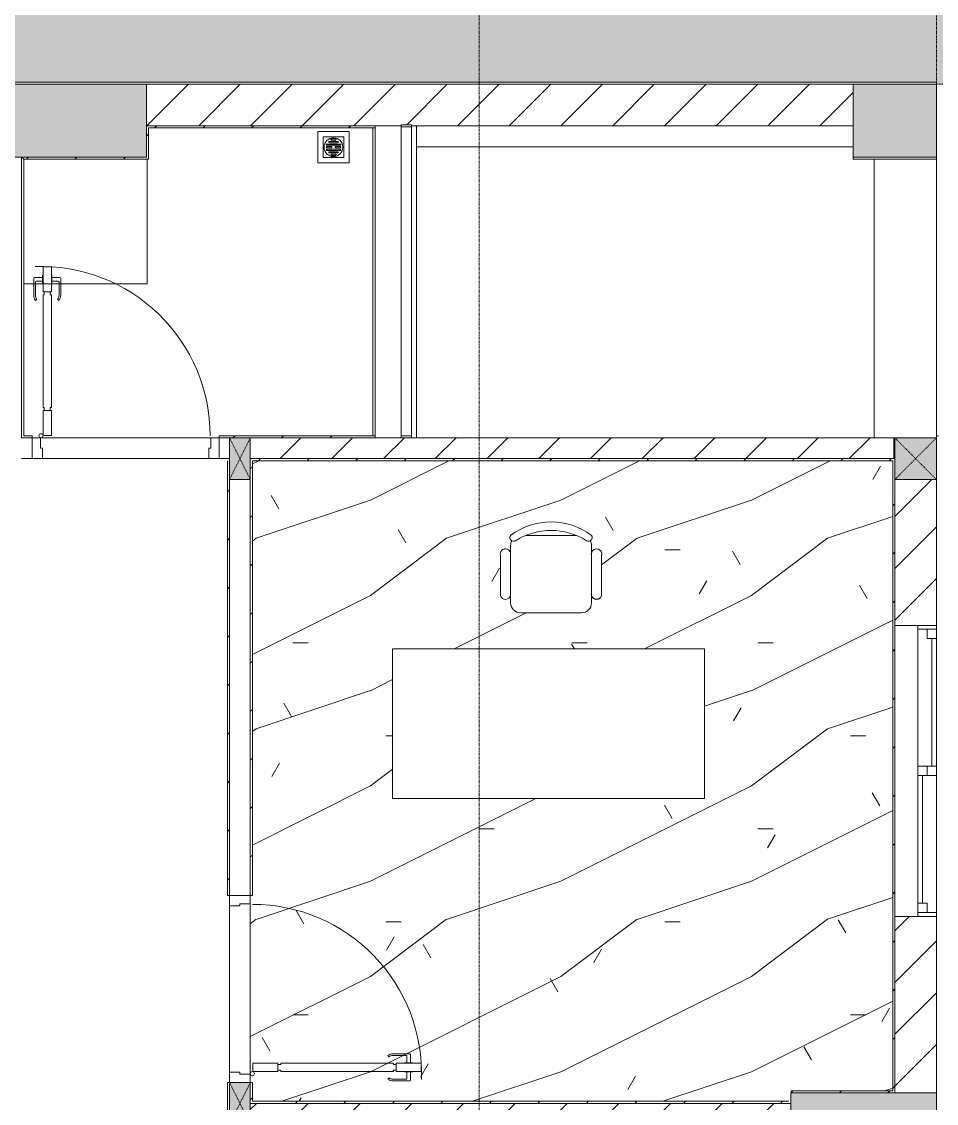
# Model space of a CAD drawing. Header units: millimetres. Extents: x 5357 to 259384, y -16348 to 109893.
# Drawn here: x 50553 to 54953, y 73337 to 78538 of the extents above; entities that cross this region are included whole.
import ezdxf

# ---------------------------------------------------------------- set-up
doc = ezdxf.new("R2010")
doc.units = ezdxf.units.MM
doc.linetypes.add('Dash', pattern=[6, 3, -3])
doc.linetypes.add('Grid Line', pattern=[22.225, 12.7, -3.175, 3.175, -3.175])
for name, color, linetype, lineweight in [('0-1', 7, 'Continuous', 5), ('A-DETL-GENF-1', 53, 'Continuous', 9), ('A-DOOR-1', 254, 'Continuous', 9), ('A-DOOR-2', 53, 'Continuous', 9), ('A-FLOR-1', 53, 'Continuous', 9), ('A-FLOR-HRAL-1', 254, 'Continuous', 9), ('A-FLOR-HRAL-2', 53, 'Continuous', 9), ('A-FLOR-PATT', 8, 'Continuous', 9), ('A-FLOR-PATT-1', 10, 'Continuous', 9), ('A-GLAZ', 151, 'Continuous', 9), ('A-WALL', 113, 'Continuous', 9), ('A-WALL-1', 9, 'Continuous', 18), ('A-WALL-2', 53, 'Continuous', 9), ('A-WALL-3', 113, 'Continuous', 18), ('A-WALL-PATT', 111, 'Continuous', 9), ('A-WALL-PATT-1', 10, 'Continuous', 9), ('A-WALL-PATT-2', 53, 'Continuous', 9), ('G-IMPT-1', 254, 'Continuous', 9), ('I-FURN', 30, 'Continuous', 9), ('I-FURN-1', 254, 'Continuous', 9), ('I-WALL-1', 9, 'Continuous', 18), ('I-WALL-3', 2, 'Continuous', 18), ('M-EQPM', 50, 'Continuous', 9), ('S-BEAM-1', 53, 'Continuous', 9), ('S-COLS', 52, 'Continuous', 9), ('S-COLS-1', 253, 'Continuous', 5), ('S-COLS-2', 9, 'Continuous', 18), ('S-COLS-3', 53, 'Continuous', 9), ('S-COLS-4', 254, 'Continuous', 9), ('S-COLS-5', 52, 'Continuous', 18), ('S-COLS-6', 52, 'Dash', 9), ('S-COLS-HDLN', 52, 'Dash', 9), ('S-COLS-HDLN-1', 53, 'Dash', 9), ('S-GRID-1', 1, 'Grid Line', 9)]:
    doc.layers.add(name, color=color, linetype=linetype, lineweight=lineweight)
pattern_1 = [(45, (0, 0), (-116.67262, 116.67262), [])]
pattern_2 = [(45, (0, 0), (-124.4508, 124.4508), [])]

# ---------------------------------------------------------------- blocks, each defined once
blk = doc.blocks.new('NCV_TKTC_KET CAU_rvt-1-TKCS_MB CẢNH QUAN CÂY XANH')
at = {"layer": 'S-COLS-1'}
for points in [[(50748.4, 77886.9), (51152.5, 77886.9), (51152.5, 78236.9), (50452.5, 78236.9), (50452.5, 77886.9)], [(54552.6, 77886.9), (54952.6, 77886.9), (54952.6, 78236.9), (54552.6, 78236.9)]]:
    blk.add_hatch(color=256, dxfattribs=at).paths.add_polyline_path(points)
h = blk.add_hatch(color=256, dxfattribs=at)
h.paths.add_polyline_path([(54927.6, 73036.9), (54952.6, 73036.9), (54952.6, 73386.9), (54252.6, 73386.9), (54252.6, 73036.9), (54877.6, 73036.9)])
h.paths.add_polyline_path([(54927.6, 73181.9), (54877.6, 73181.9), (54877.6, 73191.9), (54927.6, 73191.9)])
at = {"layer": 'A-FLOR-1'}
blk.add_line((54752.6, 76536.9), (54747.5, 76536.9), dxfattribs=at)
at = {"layer": 'S-BEAM-1'}
for p, q in [((52452.6, 77936.9), (54552.6, 77936.9)), ((54652.6, 77876.9), (54652.6, 76536.9))]:
    blk.add_line(p, q, dxfattribs=at)
at = {"layer": 'S-COLS-2'}
for p, q in [((51152.5, 78236.9), (50452.5, 78236.9)), ((51152.5, 77886.9), (51152.5, 78236.9)), ((54552.6, 78236.9), (54552.6, 77886.9)), ((54952.6, 78236.9), (54552.6, 78236.9)), ((54952.6, 77886.9), (54952.6, 78236.9)), ((50452.5, 77886.9), (51152.5, 77886.9)), ((54552.6, 77886.9), (54952.6, 77886.9)), ((54252.6, 73386.9), (54252.6, 73036.9)), ((54952.6, 73386.9), (54252.6, 73386.9)), ((54952.6, 73036.9), (54952.6, 73386.9))]:
    blk.add_line(p, q, dxfattribs=at)
blk = doc.blocks.new('Railing - Railing-911452-TKCS_MB CẢNH QUAN CÂY XANH')
at = {"layer": 'A-FLOR-HRAL-2'}
for p, q in [((29334.1, 68766.2), (29334.1, 67286.2)), ((27654.1, 68616.2), (27644.1, 68626.2)), ((27644.1, 68626.2), (27644.1, 67286.2)), ((27654.1, 67286.2), (27654.1, 68616.2))]:
    blk.add_line(p, q, dxfattribs=at)
blk = doc.blocks.new('DOOR_CW_01 CANH MO-PANEL KINH - DIW_01-900x2200-CỬA GỖ VÂN LAMINATE-553375-TKCS_MB CẢNH QUAN CÂY XANH')
at = {"layer": 'A-DETL-GENF-1'}
for p, q in [((-397, -182), (-397, -62)), ((-397, -62), (-357, -62)), ((-357, -62), (-357, -182)), ((-357, -182), (-397, -182)), ((-397, -196), (-391, -196)), ((-397, -738), (-397, -196)), ((-391, -196), (-391, -182)), ((-391, -182), (-363, -182)), ((-363, -182), (-363, -196)), ((-357, -196), (-363, -196)), ((-357, -196), (-357, -738)), ((-433.9, -711.2), (-427.3, -715.8)), ((-320.1, -711.2), (-326.7, -715.8)), ((-442, -737), (-442, -816.5)), ((-434, -799.5), (-434, -737)), ((-397, -738), (-391, -738)), ((-357, -752), (-397, -752)), ((-397, -752), (-397, -872)), ((-391, -752), (-391, -738)), ((-363, -752), (-391, -752)), ((-357, -738), (-363, -738)), ((-363, -738), (-363, -752)), ((-357, -872), (-357, -752)), ((-320, -799.5), (-320, -737)), ((-312, -737), (-312, -816.5)), ((-399, -820.5), (-438, -820.5)), ((-399, -803.5), (-430, -803.5)), ((-399, -792.2), (-399, -831.8)), ((-397, -792.2), (-399, -792.2)), ((-399, -831.8), (-397, -831.8)), ((-397, -792.2), (-397, -831.8)), ((-357, -792.2), (-357, -831.8)), ((-357, -792.2), (-355, -792.2)), ((-355, -831.8), (-357, -831.8)), ((-355, -792.2), (-355, -831.8)), ((-355, -803.5), (-324, -803.5)), ((-355, -820.5), (-316, -820.5)), ((-397, -872), (-357, -872))]:
    blk.add_line(p, q, dxfattribs=at)
blk.add_circle((-407, -60), 10, dxfattribs=at)
for centre, radius, start, end in [((-407, -60), 814, 268, 0), ((-397, -737), 45, 145, 180), ((-397, -737), 37, 145, 180), ((-357, -737), 37, 0, 35), ((-357, -737), 45, 360, 35), ((-438, -816.5), 4, 180, 270), ((-430, -799.5), 4, 180, 270), ((-324, -799.5), 4, 270, 0), ((-316, -816.5), 4, 270, 0)]:
    blk.add_arc(centre, radius, start, end, dxfattribs=at)
at = {"layer": 'A-DOOR-2'}
for p, q in [((-450, -50), (-450, 50)), ((-450, 50), (-400, 50)), ((-400, 50), (-400, 0)), ((400, 0), (400, 50)), ((400, 50), (450, 50)), ((450, 50), (450, -50)), ((-410, -50), (-450, -50)), ((-410, 0), (-410, -50)), ((-400, 0), (-410, 0)), ((-407, -50), (-382, -50)), ((410, 0), (400, 0)), ((410, -50), (410, 0)), ((450, -50), (410, -50))]:
    blk.add_line(p, q, dxfattribs=at)
blk = doc.blocks.new('BAN LV A - BAN LV A_dwg_ban hoc2-348006-TKCS_MB CẢNH QUAN CÂY XANH')
at = {"layer": 'I-FURN'}
for p, q in [((145.8, 437.4), (-145.8, 437.4)), ((-194.4, 388.8), (-194.4, 113.4)), ((194.4, 113.4), (194.4, 388.8)), ((-243, 354.4), (-243, 162)), ((194.4, 351.4), (194.4, 150.8)), ((243.7, 162), (243.7, 354.4)), ((-120.5, 64.8), (120.5, 64.8))]:
    blk.add_line(p, q, dxfattribs=at)
at = {"layer": 'I-FURN', "flags": 128}
blk.add_lwpolyline([(-737.8, 610.5), (-737.8, 1330.5), (-154.9, 1330.5), (762.2, 1330.5), (762.2, 610.5)], close=True, dxfattribs=at)
at = {"layer": 'I-FURN'}
for centre, radius, start, end in [((-145.8, 388.8), 48.6, 90, 180), ((145.8, 388.8), 48.6, 360, 90), ((-218.7, 347.3), 25.3, 343.7398, 163.7398), ((219.4, 347.3), 25.3, 16.2602, 170.7054), ((-218.7, 154.9), 25.3, 163.7398, 16.2602), ((219.4, 154.9), 25.3, 189.2946, 16.2602), ((-145.8, 113.4), 48.6, 180, 207.5844), ((145.8, 113.4), 48.6, 332.4156, 0), ((-180.2, 75.4), 17.8, 57.9726, 216.6901), ((0, 324), 324, 233.1301, 306.8699), ((0, 359.3), 318.2, 237.5758, 302.4242), ((180.2, 75.4), 17.8, 323.3099, 122.0274)]:
    blk.add_arc(centre, radius, start, end, dxfattribs=at)
blk = doc.blocks.new('BAN LV A - BAN LV A_dwg-348005-TKCS_MB CẢNH QUAN CÂY XANH')
at = {"extrusion": (0, 0, -1), "zscale": -1, "rotation": 180}
blk.add_blockref('BAN LV A - BAN LV A_dwg_ban hoc2-348006-TKCS_MB CẢNH QUAN CÂY XANH', (-729, 1383.7), dxfattribs=at)
blk = doc.blocks.new('BAN LV A - BAN LV A-401069-TKCS_MB CẢNH QUAN CÂY XANH')
at = {"layer": 'I-FURN-1'}
for p, q in [((-8.8, -53.2), (1491.2, -53.2)), ((-8.8, -773.2), (-8.8, -53.2)), ((1491.2, -53.2), (1491.2, -773.2)), ((1491.2, -773.2), (-8.8, -773.2)), ((583.2, -946.3), (874.8, -946.3)), ((486, -1221.7), (486, -1029.3)), ((534.6, -1029.3), (534.6, -994.9)), ((923.4, -994.9), (923.4, -1032.3)), ((972.7, -1029.3), (972.7, -1221.7)), ((534.6, -1270.3), (534.6, -1235.9)), ((923.4, -1232.9), (923.4, -1270.3))]:
    blk.add_line(p, q, dxfattribs=at)
for centre, radius, start, end in [((583.2, -994.9), 48.6, 90, 180), ((874.8, -994.9), 48.6, 0, 90), ((510.3, -1036.4), 25.3, 16.2602, 163.7398), ((948.4, -1036.4), 25.3, 16.2602, 170.7054), ((510.3, -1228.8), 25.3, 163.7398, 343.7398), ((948.4, -1228.8), 25.3, 189.2946, 16.2602), ((548.9, -1308.3), 17.8, 119.404, 216.6901), ((583.2, -1270.3), 48.6, 180, 207.5844), ((874.8, -1270.3), 48.6, 332.4156, 0), ((909.2, -1308.3), 17.8, 323.3099, 60.596), ((729, -1059.7), 324, 233.1301, 306.8699)]:
    blk.add_arc(centre, radius, start, end, dxfattribs=at)
at = {"extrusion": (0, 0, -1), "zscale": -1, "rotation": 180}
blk.add_blockref('BAN LV A - BAN LV A_dwg-348005-TKCS_MB CẢNH QUAN CÂY XANH', (0, 0), dxfattribs=at)
blk = doc.blocks.new('MAY GIAT - MAY GIAT_dwg-V133-TKCS_MB CẢNH QUAN CÂY XANH')
at = {"layer": 'G-IMPT-1'}
for p, q in [((5, 596.6), (5, 2.3)), ((605, 596.6), (5, 596.6))]:
    blk.add_line(p, q, dxfattribs=at)
blk = doc.blocks.new('MAY GIAT - MAY GIAT-V134-TKCS_MB CẢNH QUAN CÂY XANH')
at = {"layer": 'I-FURN-1'}
for p, q in [((5, -596.6), (5, -2.3)), ((605, -596.6), (5, -596.6))]:
    blk.add_line(p, q, dxfattribs=at)
at = {"extrusion": (0, 0, -1), "zscale": -1, "rotation": 180}
blk.add_blockref('MAY GIAT - MAY GIAT_dwg-V133-TKCS_MB CẢNH QUAN CÂY XANH', (0, 0), dxfattribs=at)
blk = doc.blocks.new('Railing - 50 x 10mm-457210-TKCS_MB CẢNH QUAN CÂY XANH')
at = {"layer": 'A-FLOR-HRAL-2'}
for p, q in [((25, 5), (-25, 5)), ((-25, 5), (-25, -5)), ((25, -5), (25, 5)), ((-25, -5), (25, -5))]:
    blk.add_line(p, q, dxfattribs=at)
blk = doc.blocks.new('Railing - Railing-987316-TKCS_MB CẢNH QUAN CÂY XANH')
at = {"layer": 'A-FLOR-HRAL-2'}
for p, q in [((29469.1, 68771.2), (29469.1, 67285.8)), ((29519.1, 67285.8), (29519.1, 68771.2))]:
    blk.add_line(p, q, dxfattribs=at)
at = {"extrusion": (0, 0, -1), "zscale": -1}
for p in [(-29494.1, 68776.2), (-29494.1, 67280.8)]:
    blk.add_blockref('Railing - 50 x 10mm-457210-TKCS_MB CẢNH QUAN CÂY XANH', p, dxfattribs=at)
blk = doc.blocks.new('G1_SOF - BO TRU - 100x200-V121-TKCS_MB CẢNH QUAN CÂY XANH')
at = {"layer": 'S-COLS-3'}
blk.add_hatch(color=256, dxfattribs=at).paths.add_polyline_path([(50, 100), (-50, 100), (-50, -100), (50, -100)])
at = {"layer": 'S-COLS-2'}
for p, q in [((-50, 100), (50, 100)), ((-50, -100), (-50, 100)), ((50, 100), (50, -100))]:
    blk.add_line(p, q, dxfattribs=at)
at = {"layer": 'S-COLS-HDLN-1'}
for p, q in [((50, -100), (-50, 100)), ((-50, -100), (50, 100))]:
    blk.add_line(p, q, dxfattribs=at)
blk = doc.blocks.new('DOOR_CW_01 CANH MO-PANEL KINH - DIG_01-900x2200-CỬA NHÔM KÍNH-400868-TKCS_MB CẢNH QUAN CÂY XANH')
at = {"layer": 'A-DETL-GENF-1'}
for p, q in [((-397, 872), (-357, 872)), ((-397, 752), (-397, 872)), ((-357, 872), (-357, 752)), ((-442, 737), (-442, 816.5)), ((-399, 820.5), (-438, 820.5)), ((-434, 799.5), (-434, 737)), ((-399, 803.5), (-430, 803.5)), ((-399, 831.8), (-397, 831.8)), ((-399, 792.2), (-399, 831.8)), ((-397, 792.2), (-399, 792.2)), ((-397, 792.2), (-397, 831.8)), ((-357, 792.2), (-357, 831.8)), ((-355, 831.8), (-357, 831.8)), ((-357, 792.2), (-355, 792.2)), ((-355, 792.2), (-355, 831.8)), ((-355, 820.5), (-316, 820.5)), ((-355, 803.5), (-324, 803.5)), ((-320, 799.5), (-320, 737)), ((-312, 737), (-312, 816.5)), ((-357, 752), (-397, 752)), ((-397, 738), (-391, 738)), ((-397, 738), (-397, 196)), ((-363, 752), (-391, 752)), ((-391, 752), (-391, 738)), ((-363, 738), (-363, 752)), ((-357, 738), (-363, 738)), ((-357, 196), (-357, 738)), ((-433.9, 711.2), (-427.3, 715.8)), ((-320.1, 711.2), (-326.7, 715.8)), ((-397, 196), (-391, 196)), ((-357, 182), (-397, 182)), ((-397, 182), (-397, 62)), ((-391, 196), (-391, 182)), ((-391, 182), (-363, 182)), ((-357, 196), (-363, 196)), ((-363, 182), (-363, 196)), ((-357, 62), (-357, 182)), ((-397, 62), (-357, 62))]:
    blk.add_line(p, q, dxfattribs=at)
blk.add_circle((-407, 60), 10, dxfattribs=at)
for centre, radius, start, end in [((-407, 60), 814, 360, 92), ((-438, 816.5), 4, 90, 180), ((-430, 799.5), 4, 90, 180), ((-324, 799.5), 4, 360, 90), ((-316, 816.5), 4, 0, 90), ((-397, 737), 45, 180, 215), ((-397, 737), 37, 180, 215), ((-357, 737), 37, 325, 0), ((-357, 737), 45, 325, 0)]:
    blk.add_arc(centre, radius, start, end, dxfattribs=at)
at = {"layer": 'A-DOOR-2'}
for p, q in [((-410, 50), (-450, 50)), ((-450, 50), (-450, -50)), ((-410, 0), (-410, 50)), ((-400, 0), (-410, 0)), ((-407, 50), (-382, 50)), ((-400, -50), (-400, 0)), ((410, 0), (400, 0)), ((400, 0), (400, -50)), ((450, 50), (410, 50)), ((410, 50), (410, 0)), ((450, -50), (450, 50)), ((-450, -50), (-400, -50)), ((400, -50), (450, -50))]:
    blk.add_line(p, q, dxfattribs=at)
blk = doc.blocks.new('G1_SOF - BO TRU - 100x200-V59-TKCS_MB CẢNH QUAN CÂY XANH')
at = {"layer": 'S-COLS-3'}
blk.add_hatch(color=256, dxfattribs=at).paths.add_polyline_path([(-50, -100), (50, -100), (50, 100), (-50, 100)])
at = {"layer": 'S-COLS-2'}
for p, q in [((-50, 100), (50, 100)), ((-50, -100), (-50, 100)), ((50, 100), (50, -100)), ((50, -100), (-50, -100))]:
    blk.add_line(p, q, dxfattribs=at)
at = {"layer": 'S-COLS-HDLN-1'}
for p, q in [((50, -100), (-50, 100)), ((-50, -100), (50, 100))]:
    blk.add_line(p, q, dxfattribs=at)
blk = doc.blocks.new('NCV_TKTC_TANG 1_rvt-1-TKCS_MB CẢNH QUAN CÂY XANH')
at = {"layer": 'A-FLOR-PATT-1'}
h = blk.add_hatch(dxfattribs=at)
h.set_pattern_fill('FP_5', color=256, style=0, pattern_type=2)
h.set_pattern_definition([(0, (0, 0), (1788.16, 447.04), [73.762, -1267.358, 73.762, -1267.358, -7152.64]), (0, (0, 0), (1788.16, 447.04), [-2682.24, 73.762, -2608.478, 73.762, -1267.358, -3129.28]), (0, (0, 0), (1788.16, 447.04), [-6705.6, 73.762, -820.318, 73.762, -2161.438]), (120, (670.56, 223.5), (-1281.228, 1325.072), [73.762, -1267.358, 73.762, -8419.998]), (120, (670.56, 223.5), (-1281.228, 1325.072), [-1414.882, -1267.358, 73.762, -2608.478, -4470.4]), (120, (670.56, 223.5), (-1281.228, 1325.072), [-5364.48, 73.762, -1267.358, 73.762, -3055.518]), (120, (670.56, 223.5), (-1281.228, 1325.072), [-6779.362, -820.318, 73.762, -2161.438]), (240, (894.1, 1117.6), (-506.932, -1772.112), [73.762, -1267.358, 73.762, -8419.998]), (240, (894.1, 1117.6), (-506.932, -1772.112), [-1414.882, -1267.358, 73.762, -2608.478, -4470.4]), (240, (894.1, 1117.6), (-506.932, -1772.112), [-5364.48, 73.762, -1267.358, 73.762, -3055.518]), (240, (894.1, 1117.6), (-506.932, -1772.112), [-6779.362, -820.318, 73.762, -2161.438])])
h.paths.add_polyline_path([(52564.1, 73346.9), (54252.6, 73346.9), (54254.2, 73396.9), (54742.6, 73396.9), (54742.6, 76426.9), (51662.6, 76425.2), (51662.6, 74336.9), (51652.6, 74336.9), (51652.6, 73436.9), (51662.6, 73436.9), (51662.6, 73346.9), (52172.6, 73346.9)])
h.paths.add_polyline_path([(52337, 74802.4), (52337, 75522.4), (53837, 75522.4), (53837, 74802.4), (52564.1, 74802.4)])
h.paths.add_polyline_path([(52953.4, 75695.5), (52940.8, 75697.2), (52929.1, 75702), (52919, 75709.7), (52911.3, 75719.8), (52906.4, 75731.5), (52904.8, 75744.1), (52903, 75775.6), (52895.6, 75765.8), (52884.4, 75760.7), (52872.2, 75761.5), (52861.7, 75767.9), (52855.5, 75781.9), (52857.2, 75989.4), (52865.5, 75998.9), (52877.3, 76003.2), (52889.8, 76001.3), (52899.7, 75993.6), (52904.8, 75982.1), (52906.2, 76031.1), (52910.3, 76042), (52904.1, 76047.9), (52902.2, 76051.7), (52906.8, 76069.4), (52955.4, 76099.3), (53011, 76120.7), (53069.4, 76131.5), (53128.9, 76131.5), (53187.4, 76120.7), (53242.9, 76099.3), (53293.6, 76068.1), (53294.3, 76047.9), (53288.1, 76042), (53292.2, 76031.1), (53293.6, 76019.5), (53293.6, 75985.1), (53300.4, 75996.3), (53311.9, 76002.6), (53325, 76002.3), (53336.2, 75995.5), (53341.3, 75985.1), (53342.2, 75970.9), (53342.2, 75778.5), (53330.3, 75763.6), (53317.9, 75760.3), (53305.4, 75763.6), (53296.2, 75772.6), (53293.6, 75772.6), (53291.9, 75731.5), (53287.1, 75719.8), (53275.4, 75706.7), (53269.3, 75702), (53257.6, 75697.2), (53245, 75695.5), (53169.3, 75695.5)])
h = blk.add_hatch(dxfattribs=at)
h.set_pattern_fill('FP_4', color=256, style=0, pattern_type=2)
h.set_pattern_definition([(216.87, (366.52, 916.3), (2748.89673, 1832.6049), [458.15, -4123.35]), (206.565, (916.3, 641.4), (-916.3012, -916.2996), [1024.455, -1024.455]), (198.435, (916.3, 183.26), (-1832.5985, -916.30195), [579.52, -2318.076])])
h.paths.add_polyline_path([(52564.1, 73346.9), (54252.6, 73346.9), (54254.2, 73396.9), (54742.6, 73396.9), (54742.6, 76426.9), (51662.6, 76425.2), (51662.6, 74336.9), (51652.6, 74336.9), (51652.6, 73436.9), (51662.6, 73436.9), (51662.6, 73346.9), (52172.6, 73346.9)])
h.paths.add_polyline_path([(52337, 74802.4), (52337, 75522.4), (53837, 75522.4), (53837, 74802.4), (52564.1, 74802.4)])
h.paths.add_polyline_path([(52953.4, 75695.5), (52940.8, 75697.2), (52929.1, 75702), (52919, 75709.7), (52911.3, 75719.8), (52906.4, 75731.5), (52904.8, 75744.1), (52903, 75775.6), (52895.6, 75765.8), (52884.4, 75760.7), (52872.2, 75761.5), (52861.7, 75767.9), (52855.5, 75781.9), (52857.2, 75989.4), (52865.5, 75998.9), (52877.3, 76003.2), (52889.8, 76001.3), (52899.7, 75993.6), (52904.8, 75982.1), (52906.2, 76031.1), (52910.3, 76042), (52904.1, 76047.9), (52902.2, 76051.7), (52906.8, 76069.4), (52955.4, 76099.3), (53011, 76120.7), (53069.4, 76131.5), (53128.9, 76131.5), (53187.4, 76120.7), (53242.9, 76099.3), (53293.6, 76068.1), (53294.3, 76047.9), (53288.1, 76042), (53292.2, 76031.1), (53293.6, 76019.5), (53293.6, 75985.1), (53300.4, 75996.3), (53311.9, 76002.6), (53325, 76002.3), (53336.2, 75995.5), (53341.3, 75985.1), (53342.2, 75970.9), (53342.2, 75778.5), (53330.3, 75763.6), (53317.9, 75760.3), (53305.4, 75763.6), (53296.2, 75772.6), (53293.6, 75772.6), (53291.9, 75731.5), (53287.1, 75719.8), (53275.4, 75706.7), (53269.3, 75702), (53257.6, 75697.2), (53245, 75695.5), (53169.3, 75695.5)])
at = {"layer": 'A-WALL-PATT-1'}
h = blk.add_hatch(dxfattribs=at)
h.set_pattern_fill('FP_2', color=256, style=0, pattern_type=2)
h.set_pattern_definition(pattern_2)
h.paths.add_polyline_path([(51652.6, 76436.9), (54747.5, 76436.9), (54747.5, 76536.9), (51652.6, 76536.9)])
h = blk.add_hatch(dxfattribs=at)
h.set_pattern_fill('FP_2', color=256, style=0, pattern_type=2)
h.set_pattern_definition(pattern_2)
h.paths.add_polyline_path([(53774.5, 73236.9), (54252.6, 73236.9), (54252.6, 73336.9), (51652.6, 73336.9), (51652.6, 73236.9), (52564.1, 73236.9)])
at = {"layer": 'A-WALL-PATT-2'}
h = blk.add_hatch(dxfattribs=at)
h.set_pattern_fill('FP_10', color=256, style=0, pattern_type=2)
h.set_pattern_definition(pattern_1)
h.paths.add_polyline_path([(51152.5, 78026.9), (52252.6, 78026.9), (52252.6, 78036.9), (51152.5, 78036.9)])
h = blk.add_hatch(dxfattribs=at)
h.set_pattern_fill('FP_10', color=256, style=0, pattern_type=2)
h.set_pattern_definition(pattern_1)
h.paths.add_polyline_path([(51162.5, 77876.9), (51162.5, 78026.9), (51152.5, 78026.9), (51152.5, 77876.9)])
h = blk.add_hatch(dxfattribs=at)
h.set_pattern_fill('FP_10', color=256, style=0, pattern_type=2)
h.set_pattern_definition(pattern_1)
h.paths.add_polyline_path([(50748.4, 77876.9), (51152.5, 77876.9), (51152.5, 77886.9), (50562.6, 77886.9), (50562.6, 77876.9)])
h = blk.add_hatch(dxfattribs=at)
h.set_pattern_fill('FP_10', color=256, style=0, pattern_type=2)
h.set_pattern_definition(pattern_1)
h.paths.add_polyline_path([(51552.6, 76536.9), (52252.6, 76536.9), (52252.6, 76546.9), (51502.6, 76546.9), (51502.6, 76536.9)])
h.paths.add_polyline_path([(50552.6, 76536.9), (50602.6, 76536.9), (50602.6, 76546.9), (50552.6, 76546.9)])
h = blk.add_hatch(dxfattribs=at)
h.set_pattern_fill('FP_10', color=256, style=0, pattern_type=2)
h.set_pattern_definition(pattern_1)
h.paths.add_polyline_path([(51542.6, 73226.9), (51552.6, 73226.9), (51552.6, 73436.9), (51542.6, 73436.9), (51542.6, 73236.9)])
h.paths.add_polyline_path([(51542.6, 74336.9), (51552.6, 74336.9), (51552.6, 76436.9), (51542.6, 76436.9), (51542.6, 74344.9)])
h = blk.add_hatch(dxfattribs=at)
h.set_pattern_fill('FP_10', color=256, style=0, pattern_type=2)
h.set_pattern_definition(pattern_1)
h.paths.add_polyline_path([(51652.6, 76426.9), (54752.6, 76426.9), (54752.6, 76436.9), (51652.6, 76436.9)])
h = blk.add_hatch(dxfattribs=at)
h.set_pattern_fill('FP_10', color=256, style=0, pattern_type=2)
h.set_pattern_definition(pattern_1)
h.paths.add_polyline_path([(51662.6, 73346.9), (51662.6, 73436.9), (51652.6, 73436.9), (51652.6, 73346.9)])
h.paths.add_polyline_path([(51652.6, 74336.9), (51662.6, 74336.9), (51662.6, 76426.9), (51652.6, 76426.9), (51652.6, 74388.5)])
h = blk.add_hatch(dxfattribs=at)
h.set_pattern_fill('FP_10', color=256, style=0, pattern_type=2)
h.set_pattern_definition(pattern_1)
h.paths.add_polyline_path([(54752.6, 73386.9), (54752.6, 76426.9), (54742.6, 76426.9), (54742.6, 73386.9)])
h = blk.add_hatch(dxfattribs=at)
h.set_pattern_fill('FP_10', color=256, style=0, pattern_type=2)
h.set_pattern_definition(pattern_1)
h.paths.add_polyline_path([(54252.6, 73386.9), (54742.6, 73386.9), (54742.6, 73396.9), (54252.6, 73396.9)])
h = blk.add_hatch(dxfattribs=at)
h.set_pattern_fill('FP_10', color=256, style=0, pattern_type=2)
h.set_pattern_definition(pattern_1)
h.paths.add_polyline_path([(52564.1, 73336.9), (54252.6, 73336.9), (54252.6, 73346.9), (51652.6, 73346.9), (51652.6, 73336.9)])
at = {"layer": 'A-FLOR-1'}
for p, q in [((51462.6, 76536.9), (50642.6, 76536.9)), ((50602.6, 76436.9), (50552.6, 76436.9)), ((51452.6, 76436.9), (50652.6, 76436.9)), ((50652.6, 76436.9), (51452.6, 76436.9)), ((51542.6, 76436.9), (51502.6, 76436.9)), ((51552.6, 73486.9), (51552.6, 74286.9)), ((51652.6, 74296.9), (51652.6, 73476.9))]:
    blk.add_line(p, q, dxfattribs=at)
at = {"layer": 'A-WALL-1'}
for p, q in [((52377.6, 76536.9), (51652.6, 76536.9)), ((54747.5, 76536.9), (52427.6, 76536.9)), ((54747.5, 76436.9), (54747.5, 76536.9)), ((51652.6, 76436.9), (54747.5, 76436.9)), ((54252.6, 73336.9), (51652.6, 73336.9)), ((54252.6, 73236.9), (54252.6, 73336.9))]:
    blk.add_line(p, q, dxfattribs=at)
at = {"layer": 'A-WALL-2'}
for p, q in [((52252.6, 76546.9), (52252.6, 78026.9)), ((52452.6, 78036.9), (52452.6, 76536.9)), ((50552.6, 76536.9), (50602.6, 76536.9)), ((51502.6, 76536.9), (51552.6, 76536.9)), ((51552.6, 74336.9), (51552.6, 76336.9)), ((51652.6, 76336.9), (51652.6, 74336.9))]:
    blk.add_line(p, q, dxfattribs=at)
at = {"layer": 'I-WALL-1'}
for p, q in [((52252.6, 78036.9), (51152.5, 78036.9)), ((51152.5, 78036.9), (51152.5, 78026.9)), ((51152.5, 78026.9), (51152.5, 77886.9)), ((51162.5, 78026.9), (52252.6, 78026.9)), ((51162.5, 77876.9), (51162.5, 78026.9)), ((52252.6, 78026.9), (52252.6, 78036.9)), ((51152.5, 77886.9), (50562.6, 77886.9)), ((50562.6, 77876.9), (51152.5, 77876.9)), ((51152.5, 77876.9), (51162.5, 77876.9)), ((50552.6, 76546.9), (50552.6, 76536.9)), ((50602.6, 76546.9), (50562.6, 76546.9)), ((50602.6, 76536.9), (50602.6, 76546.9)), ((52252.6, 76546.9), (51502.6, 76546.9)), ((51502.6, 76546.9), (51502.6, 76536.9)), ((51652.6, 76536.9), (52252.6, 76536.9)), ((52252.6, 76536.9), (52252.6, 76546.9)), ((51552.6, 76436.9), (51542.6, 76436.9)), ((51542.6, 76426.9), (51542.6, 74336.9)), ((54752.6, 76436.9), (51652.6, 76436.9)), ((51662.6, 76426.9), (54742.6, 76426.9)), ((51662.6, 74336.9), (51662.6, 76426.9)), ((54742.6, 76426.9), (54742.6, 73396.9)), ((54752.6, 76426.9), (54752.6, 76436.9)), ((54752.6, 75635.3), (54752.6, 76426.9)), ((51542.6, 74336.9), (51552.6, 74336.9)), ((51652.6, 74336.9), (51662.6, 74336.9)), ((54752.6, 73386.9), (54752.6, 74235.3)), ((51542.6, 73436.9), (51542.6, 73226.9)), ((51552.6, 73436.9), (51542.6, 73436.9)), ((51662.6, 73436.9), (51652.6, 73436.9)), ((51662.6, 73346.9), (51662.6, 73436.9)), ((54742.6, 73396.9), (54252.6, 73396.9)), ((54242.6, 73346.9), (51662.6, 73346.9)), ((54252.6, 73386.9), (54742.6, 73386.9)), ((54252.6, 73336.9), (54252.6, 73346.9)), ((54742.6, 73386.9), (54752.6, 73386.9)), ((51652.6, 73336.9), (54252.6, 73336.9))]:
    blk.add_line(p, q, dxfattribs=at)
at = {"layer": 'A-DOOR-1'}
blk.add_blockref('DOOR_CW_01 CANH MO-PANEL KINH - DIG_01-900x2200-CỬA NHÔM KÍNH-400868-TKCS_MB CẢNH QUAN CÂY XANH', (51052.6, 76486.9), dxfattribs=at)
at = {"layer": 'A-DOOR-1', "rotation": 90.0000000000008}
blk.add_blockref('DOOR_CW_01 CANH MO-PANEL KINH - DIW_01-900x2200-CỬA GỖ VÂN LAMINATE-553375-TKCS_MB CẢNH QUAN CÂY XANH', (51602.6, 73886.9), dxfattribs=at)
at = {"layer": 'A-FLOR-HRAL-1'}
for name in ['Railing - Railing-911452-TKCS_MB CẢNH QUAN CÂY XANH', 'Railing - Railing-987316-TKCS_MB CẢNH QUAN CÂY XANH']:
    blk.add_blockref(name, (22908.5, 9260.7), dxfattribs=at)
at = {"layer": 'I-FURN-1'}
for name, p, rotation in [('MAY GIAT - MAY GIAT-V134-TKCS_MB CẢNH QUAN CÂY XANH', (50560.3, 77272), 90.00000000000098), ('BAN LV A - BAN LV A-401069-TKCS_MB CẢNH QUAN CÂY XANH', (53828.2, 74749.2), 180)]:
    blk.add_blockref(name, p, dxfattribs=dict(at, rotation=rotation))
at = {"layer": 'S-COLS-4', "rotation": 180}
for name, p in [('G1_SOF - BO TRU - 100x200-V59-TKCS_MB CẢNH QUAN CÂY XANH', (51602.6, 76436.9)), ('G1_SOF - BO TRU - 100x200-V121-TKCS_MB CẢNH QUAN CÂY XANH', (51602.6, 73336.9))]:
    blk.add_blockref(name, p, dxfattribs=at)
blk = doc.blocks.new('1_FAMILY RVT - W01-WxH 1400x1400xmm-389822-TKCS_MB CẢNH QUAN CÂY XANH')
at = {"layer": 'A-GLAZ'}
for p, q in [((248.4, 172.39), (299.2, 197.79)), ((248.4, 172.39), (299.2, 146.99)), ((248.4, 172.39), (451.6, 172.39)), ((-700, 96.19), (-700, -103.81)), ((700, 96.19), (-700, 96.19)), ((-700, 96.19), (-636.5, 96.19)), ((-680.95, 96.19), (-680.95, 7.29)), ((-636.5, 96.19), (-22.225, 96.19)), ((-636.5, 96.19), (-636.5, 51.74)), ((-636.5, 73.965), (-22.225, 73.965)), ((-22.225, 7.29), (-22.225, 96.19)), ((-22.225, 96.19), (22.225, 96.19)), ((22.225, 96.19), (680.95, 96.19)), ((22.225, 96.19), (22.225, 7.29)), ((680.95, 96.19), (700, 96.19)), ((680.95, 96.19), (680.95, 7.29)), ((700, -103.81), (700, 96.19)), ((-700, 7.29), (-680.95, 7.29)), ((-636.5, 51.74), (-680.95, 51.74)), ((-680.95, 7.29), (-22.225, 7.29)), ((22.225, 51.74), (-22.225, 51.74)), ((-22.225, 7.29), (22.225, 7.29)), ((22.225, 29.515), (636.5, 29.515)), ((22.225, 7.29), (636.5, 7.29)), ((636.5, 51.74), (636.5, 7.29)), ((680.95, 51.74), (636.5, 51.74)), ((636.5, 7.29), (700, 7.29)), ((-700, -103.81), (700, -103.81))]:
    blk.add_line(p, q, dxfattribs=at)
blk = doc.blocks.new('TKTC_XREF_251221_MB TANG 1 - TKTC_XREF_260130_MB TANG 1_dwg_THU NUOC - THU NUOC-444531-TKCS_MB TẦNG 1-4202124-TKCS_MB CẢNH QUAN CÂY XANH')
at = {"layer": 'M-EQPM'}
for p, q in [((-23.3, 10.8), (40.9, 10.8)), ((40.9, 4.8), (-23.3, 4.8)), ((-11, 23.3), (28.5, 23.3)), ((28.5, 17.3), (-11, 17.3)), ((-1.1, 35.6), (18.5, 35.6)), ((18.5, 29.6), (-1.1, 29.6)), ((-23.3, -13.6), (40.9, -13.6)), ((40.9, -19.6), (-23.3, -19.6)), ((-11, -26.1), (28.5, -26.1)), ((28.5, -32.1), (-11, -32.1)), ((-1.1, -38.5), (18.5, -38.5)), ((18.5, -44.5), (-1.1, -44.5))]:
    blk.add_line(p, q, dxfattribs=at)
at = {"layer": 'M-EQPM', "flags": 128}
for points in [[(83.7, -79.4), (83.7, 70.6), (-66.3, 70.6), (-66.3, -79.4)], [(58.7, -54.4), (58.7, 45.6), (-41.3, 45.6), (-41.3, -54.4)]]:
    blk.add_lwpolyline(points, close=True, dxfattribs=at)
for points in [[(-23.3, -1.2), (0.7, -1.2), (0.7, -7.2), (-23.3, -7.2)], [(40.9, -7.2), (16.7, -7.2), (16.7, -1.2), (40.9, -1.2)]]:
    blk.add_lwpolyline(points, dxfattribs=at)
at = {"layer": 'M-EQPM'}
for centre, radius, start, end in [((8.7, -4.4), 45, 360, 180), ((8.7, -4.4), 45, 360, 180), ((-23.3, 7.8), 3, 90, 270), ((-11, 20.3), 3, 90, 270), ((-1.1, 32.6), 3, 90, 270), ((18.5, 32.6), 3, 270, 90), ((28.5, 20.3), 3, 270, 90), ((40.9, 7.8), 3, 270, 90), ((8.7, -4.4), 45, 180, 360), ((8.7, -4.4), 45, 180, 360), ((-23.3, -4.2), 3, 90, 270), ((-23.3, -16.6), 3, 90, 270), ((-11, -29.1), 3, 90, 270), ((-1.1, -41.5), 3, 90, 270), ((18.5, -41.5), 3, 270, 90), ((28.5, -29.1), 3, 270, 90), ((40.9, -4.2), 3, 270, 90), ((40.9, -16.6), 3, 270, 90)]:
    blk.add_arc(centre, radius, start, end, dxfattribs=at)
blk = doc.blocks.new('TKTC_XREF_251221_MB TANG 1 - TKTC_XREF_260130_MB TANG 1_dwg-4202109-TKCS_MB CẢNH QUAN CÂY XANH')
at = {"extrusion": (0, 0, -1), "zscale": -1}
blk.add_blockref('TKTC_XREF_251221_MB TANG 1 - TKTC_XREF_260130_MB TANG 1_dwg_THU NUOC - THU NUOC-444531-TKCS_MB TẦNG 1-4202124-TKCS_MB CẢNH QUAN CÂY XANH', (151090.4, -323407.7), dxfattribs=at)
blk = doc.blocks.new('TKTC_XREF_251221_MB TANG 1 - TKTC_XREF_251221_MB TANG 1-2038492-TKCS_MB CẢNH QUAN CÂY XANH')
blk.add_blockref('TKTC_XREF_251221_MB TANG 1 - TKTC_XREF_260130_MB TANG 1_dwg-4202109-TKCS_MB CẢNH QUAN CÂY XANH', (169499.1, 384109.7))
blk = doc.blocks.new('G1_SOF - BO TRU - 200x200-3050151-TKCS_MB CẢNH QUAN CÂY XANH')
at = {"layer": 'S-COLS-HDLN'}
for p, q in [((-100, 100), (100, -100)), ((100, 100), (-100, -100))]:
    blk.add_line(p, q, dxfattribs=at)

msp = doc.modelspace()

# ---------------------------------------------------------------- hatches: boundary and pattern name
at = {"layer": 'A-FLOR-PATT'}
h = msp.add_hatch(dxfattribs=at)
h.set_pattern_fill('FP_23', color=256, style=0, pattern_type=2)
h.set_pattern_definition([(0, (167.64, 11.2), (558.8, 558.8), [83.82, -16.764, 22.352, -16.764, -419.1]), (0, (167.64, 11.2), (558.8, 558.8), [-139.7, 83.82, -335.28]), (0, (139.7, 27.94), (558.8, 558.8), [55.88, -41.91, 83.82, -41.91, -335.28]), (0, (139.7, 27.94), (558.8, 558.8), [-223.52, 55.88, -279.4]), (0, (335.3, 251.46), (558.8, 558.8), [69.85, -27.94, 69.85, -391.16]), (0, (55.9, 363.2), (558.8, 558.8), [27.94, -55.88, 27.94, -447.04]), (90, (111.76, 363.2), (-558.8, 558.8), [50.292, -508.508]), (90, (279.4, 27.94), (-558.8, 558.8), [55.88, -502.92]), (90, (419.1, 251.46), (-558.8, 558.8), [55.88, -502.92]), (45, (352.04, 22.35), (0, 558.7996), [55.88, -734.383]), (135, (206.76, 22.35), (-558.7996, 0), [55.88, -734.383]), (63.435, (335.28, 25.15), (-0.0005, 558.8001), [55.88, -1193.635]), (75.964, (307.34, 27.94), (-0.00237, 558.80038), [55.88, -2248.111]), (75.964, (447.04, 251.46), (-0.00237, 558.80038), [44.704, -2259.287]), (75.964, (122.94, 363.22), (-0.00237, 558.80038), [39.116, -2264.875]), (104.036, (251.46, 27.94), (0.00237, 558.80038), [55.88, -2248.111]), (104.036, (391.16, 251.46), (0.00237, 558.80038), [44.704, -2259.287]), (104.036, (100.58, 363.22), (0.00237, 558.80038), [39.116, -2264.875]), (116.565, (223.52, 25.15), (0.0005, 558.8001), [55.88, -1193.634])])
h.paths.add_polyline_path([(33642.6, 17336.9), (33652.6, 17337), (33652.6, 19136.9), (33642.6, 19136.9), (33642.6, 25711.9), (33652.6, 25711.9), (33652.6, 27336.9), (33642.6, 27336.9), (33642.6, 33737.4), (31203.5, 33737.4), (31203.5, 18236.9), (31211.1, 18125), (31226.1, 18036.7), (31254, 17939.7), (31292.6, 17846.4), (31341.4, 17758.1), (31399.9, 17675.8), (31480, 17589), (31547.2, 17529.8), (31624.7, 17474.9), (31713, 17426.1), (31806.2, 17387.4), (31903.2, 17359.5), (32002.7, 17342.6), (32103.5, 17336.9)])
h.paths.add_polyline_path([(31203.5, 37137.4), (33642.6, 37137.4), (33642.6, 59946.9), (33652.6, 59946.9), (33652.6, 61561.9), (33642.6, 61561.9), (33642.6, 65035.3), (33652.6, 65035.3), (33652.6, 65040.9), (33642.6, 65040.9), (33642.6, 68136.9), (33652.6, 68136.9), (33652.6, 69762.3), (33642.6, 69762.3), (33642.6, 78236.9), (35742.6, 78236.9), (35744.4, 79046.9), (38162.6, 79046.9), (38162.6, 79036.9), (38152.6, 79036.9), (38152.6, 78236.9), (42252.6, 78236.9), (42252.6, 78636.9), (42552.6, 78636.9), (42552.6, 79236.9), (36103.5, 79236.9), (35855.3, 79230.6), (35607.8, 79211.8), (35361.5, 79180.4), (35117.1, 79136.6), (34875.3, 79080.5), (34636.6, 79012.2), (34401.7, 78931.9), (34171.2, 78839.8), (33945.6, 78736.2), (33725.5, 78621.2), (33510, 78494.3), (33269.9, 78333.5), (33092.2, 78202), (32897.2, 78041.7), (32711.6, 77872.5), (32535.6, 77694.7), (32369.5, 77508.9), (32213.4, 77315.4), (32067.7, 77114.8), (31932.5, 76907.4), (31806.3, 76690.2), (31693.9, 76472.3), (31583.6, 76226.6), (31502.6, 76021.4), (31423.8, 75788.4), (31356.8, 75551.8), (31301.8, 75312.4), (31258.9, 75070.6), (31228.2, 74827), (31209.7, 74582.3), (31203.5, 74336.9), (31205.5, 62060.3), (31211.4, 62000.9), (31234, 61917.3), (31258, 61859.3), (31299, 61792.4), (31349.9, 61732.8), (31409.6, 61681.8), (31476.5, 61640.8), (31549, 61610.8), (31625.3, 61592.5), (31703.5, 61586.3), (32403.5, 61586.3), (32403.5, 40886.3), (31703.5, 40886.3), (31618.1, 40878.5), (31534.7, 40855.9), (31476.5, 40831.8), (31409.6, 40790.8), (31349.9, 40739.9), (31299, 40680.2), (31258, 40613.3), (31228, 40540.8), (31209.7, 40464.6), (31203.5, 40362.8), (31203.5, 38883.4)])
h.paths.add_polyline_path([(54962.6, 78236.9), (62552.6, 78236.9), (62432.4, 78384.4), (62310.9, 78513.5), (62180.6, 78633.7), (62021.7, 78758.5), (61896, 78845), (61742.9, 78935.1), (61583.3, 79014.3), (61418.9, 79081.8), (61250.4, 79137.3), (61078.8, 79180.8), (60904.8, 79211.9), (60728.8, 79230.6), (60552.6, 79236.9), (46052.6, 79236.9), (46052.6, 78636.9), (46352.6, 78636.9), (46352.6, 78246.9), (54952.6, 78246.9), (54952.6, 78236.9), (54958.6, 78236.9)])
at = {"layer": 'A-WALL-PATT'}
h = msp.add_hatch(dxfattribs=at)
h.set_pattern_fill('FP_1', color=256, style=0, pattern_type=2)
h.set_pattern_definition(pattern_2)
h.paths.add_polyline_path([(53774.5, 78036.9), (54552.6, 78036.9), (54552.6, 78236.9), (51152.5, 78236.9), (51152.5, 78036.9), (52377.6, 78036.9), (52377.6, 78041.9), (52427.6, 78041.9), (52427.6, 78036.9), (52467.6, 78036.9)])
h = msp.add_hatch(dxfattribs=at)
h.set_pattern_fill('FP_1', color=256, style=0, pattern_type=2)
h.set_pattern_definition(pattern_2)
h.paths.add_polyline_path([(54952.6, 73386.9), (54952.6, 74235.3), (54752.6, 74235.3), (54752.6, 73386.9)])
h.paths.add_polyline_path([(54952.6, 75635.3), (54952.6, 76336.9), (54752.6, 76336.9), (54752.6, 75635.3), (54800.2, 75635.3)])
at = {"layer": 'S-COLS-1'}
msp.add_hatch(color=256, dxfattribs=at).paths.add_polyline_path([(54752.6, 76336.9), (54952.6, 76336.9), (54952.6, 76536.9), (54752.6, 76536.9)])

# ---------------------------------------------------------------- linework, layer by layer
at = {"layer": 'A-WALL'}
for p, q in [((51152.5, 78236.9), (54552.6, 78236.9)), ((54552.6, 78236.9), (51152.5, 78236.9)), ((52467.6, 78036.9), (54552.6, 78036.9)), ((54952.6, 76536.9), (54952.6, 77876.9)), ((54952.6, 76336.9), (54752.6, 76336.9)), ((54952.6, 75635.3), (54952.6, 76336.9)), ((54952.6, 73391.9), (54952.6, 74235.3))]:
    msp.add_line(p, q, dxfattribs=at)
at = {"layer": 'A-WALL-3'}
for p, q in [((54952.6, 78246.9), (46362.6, 78246.9)), ((50452.5, 78236.9), (51152.5, 78236.9)), ((51152.5, 78236.9), (51152.5, 78036.9)), ((54552.6, 78236.9), (54952.6, 78236.9)), ((54552.6, 78036.9), (54552.6, 78236.9)), ((51152.5, 78036.9), (52377.6, 78036.9)), ((52427.6, 78036.9), (52467.6, 78036.9)), ((54962.6, 76546.9), (54952.6, 76546.9)), ((54952.6, 76536.9), (54952.6, 76336.9)), ((54752.6, 76336.9), (54752.6, 75635.3)), ((54752.6, 74235.3), (54752.6, 73386.9)), ((54952.6, 73386.9), (54952.6, 73391.9)), ((54752.6, 73386.9), (54952.6, 73386.9))]:
    msp.add_line(p, q, dxfattribs=at)
at = {"layer": 'I-WALL-3'}
for p, q in [((54952.6, 77886.9), (54552.6, 77886.9)), ((54552.6, 77886.9), (54552.6, 77876.9)), ((54552.6, 77876.9), (54952.6, 77876.9)), ((54952.6, 77876.9), (54952.6, 77886.9))]:
    msp.add_line(p, q, dxfattribs=at)
at = {"layer": 'S-COLS'}
msp.add_line((54752.6, 76336.9), (54952.6, 76336.9), dxfattribs=at)
at = {"layer": 'S-COLS-5'}
for p, q in [((54952.6, 76536.9), (54752.6, 76536.9)), ((54752.6, 76536.9), (54752.6, 76336.9)), ((54952.6, 76336.9), (54952.6, 76536.9))]:
    msp.add_line(p, q, dxfattribs=at)
at = {"layer": 'S-GRID-1'}
for p, q in [((52752.6, 20960.6), (52752.6, 80482.7)), ((54952.6, 20960.6), (54952.6, 80482.7)), ((130319.3, 78236.9), (29351.8, 78236.9))]:
    msp.add_line(p, q, dxfattribs=at)

# ---------------------------------------------------------------- block references
at = {"layer": '0-1'}
for name in ['NCV_TKTC_KET CAU_rvt-1-TKCS_MB CẢNH QUAN CÂY XANH', 'NCV_TKTC_TANG 1_rvt-1-TKCS_MB CẢNH QUAN CÂY XANH']:
    msp.add_blockref(name, (0, 0), dxfattribs=at)
at = {"layer": 'A-GLAZ', "rotation": 269.9999999999998}
msp.add_blockref('1_FAMILY RVT - W01-WxH 1400x1400xmm-389822-TKCS_MB CẢNH QUAN CÂY XANH', (54856.4, 74935.3), dxfattribs=at)
at = {"layer": 'M-EQPM'}
msp.add_blockref('TKTC_XREF_251221_MB TANG 1 - TKTC_XREF_251221_MB TANG 1-2038492-TKCS_MB CẢNH QUAN CÂY XANH', (33652.6, 17236.9), dxfattribs=at)
at = {"layer": 'S-COLS-6'}
msp.add_blockref('G1_SOF - BO TRU - 200x200-3050151-TKCS_MB CẢNH QUAN CÂY XANH', (54852.6, 76436.9), dxfattribs=at)

doc.saveas('drawing.dxf')
